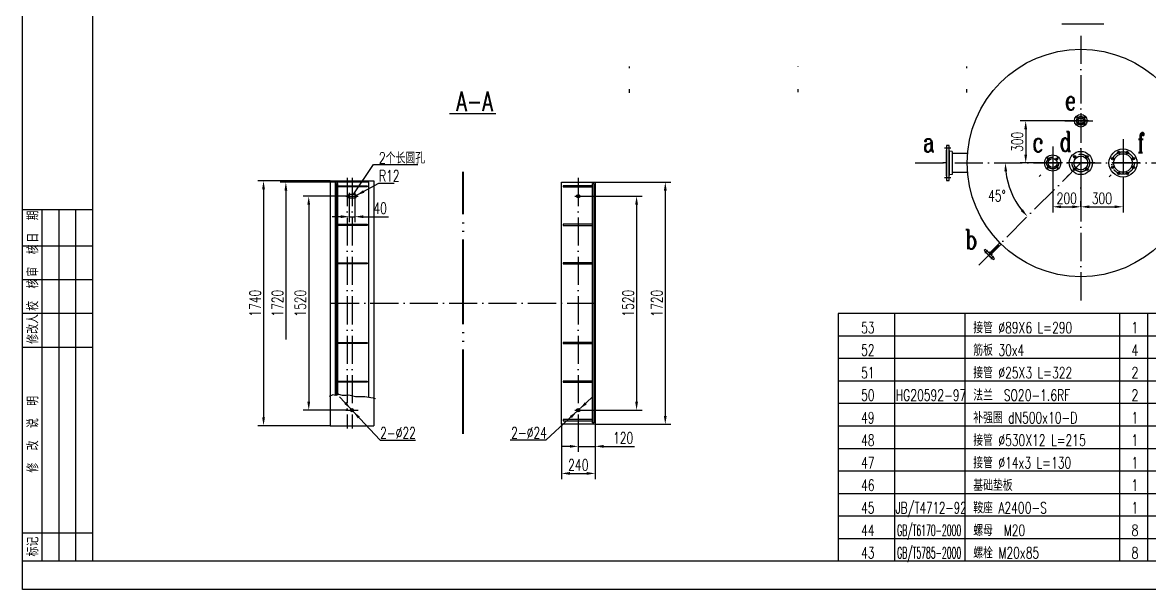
# Model space of a CAD drawing. Extents: x -2928 to 13872, y -4738 to 7142.
# Drawn here: x -2928 to 5085, y -4738 to -711 of the extents above; entities that cross this region are included whole.
import ezdxf
from ezdxf.enums import TextEntityAlignment as Align

# ---------------------------------------------------------------- set-up
doc = ezdxf.new("R2010")
doc.units = 0
doc.header["$LTSCALE"] = 20
for name, pattern in [('DASHDOT-M', [36, 30, -3, 0, -3]), ('DASHDOT-S', [14, 10, -2, 0, -2]), ('DIVIDE-M', [39, 30, -3, 0, -3, 0, -3]), ('HIDDEN-S', [3, 2, -1])]:
    doc.linetypes.add(name, pattern=pattern)
doc.layers.get('0').update_dxf_attribs({"linetype": 'CONTINUOUS'})
for name, color, linetype in [('CDR_DEFSET', 7, 'CONTINUOUS'), ('CDR_DWG1', 4, 'CONTINUOUS'), ('CDR_DWG2', 2, 'CONTINUOUS'), ('CDR_DWG3', 1, 'DASHDOT-M'), ('CDR_DWG4', 3, 'DIVIDE-M'), ('CDR_TEXT', 7, 'CONTINUOUS')]:
    doc.layers.add(name, color=color, linetype=linetype)
doc.styles.add('HZ', font='ROMANS.shx', dxfattribs={"width": 0.7, "height": 80, "bigfont": 'HZ.shx'})
doc.styles.add('ROMANC', font='romanc', dxfattribs={"bigfont": 'hz'})

# ---------------------------------------------------------------- blocks, each defined once
blk = doc.blocks.new('TUQA')
for p, q in [((-18, 0), (-18, 125)), ((-12, 0), (-12, 125)), ((-6, 0), (-6, 125)), ((0, 112), (-24.85, 112)), ((0, 100), (-24.85, 100)), ((0, 88), (-24.85, 88)), ((0, 76), (-24.85, 76)), ((0, 10), (-24.85, 10))]:
    blk.add_line(p, q)
at = {"layer": 'CDR_DWG1'}
for p, q in [((-25, 125), (0, 125)), ((0, 0), (-25, 0))]:
    blk.add_line(p, q, dxfattribs=at)
at = {"linetype": 'HIDDEN-S', "style": 'ROMANC', "width": 0.8}
for s, p in [('日  期', (-19.34, 113.2)), ('审  核', (-19.34, 101.12)), ('校  核', (-19.34, 88.98)), ('修改人', (-19.34, 77.27)), ('修  改  说  明', (-19.34, 31.5)), ('标记', (-19.34, 1.73))]:
    blk.add_text(s, height=4, rotation=90, dxfattribs=at).set_placement(p)
blk = doc.blocks.new('MLF')
blk.add_line((180, 8), (0, 8))
at = {"color": 4}
for p, q in [((0, 8), (0, 0)), ((20, 8), (20, 0)), ((45, 8), (45, 0)), ((100, 8), (100, 0)), ((110, 8), (110, 0)), ((135, 8), (135, 0)), ((145, 8), (145, 0)), ((155, 8), (155, 0))]:
    blk.add_line(p, q, dxfattribs=at)

msp = doc.modelspace()

# ---------------------------------------------------------------- linework, layer by layer
at = {"layer": 'CDR_DEFSET'}
for p, q in [((1383.9, -1022.6), (1383.9, -1034.6)), ((1383.9, -1022.6), (1383.9, -1027.1)), ((3783.9, -1022.6), (3783.9, -1034.6)), ((3783.9, -1022.6), (3783.9, -1028.6)), ((1383.9, -1184.6), (1383.9, -1208.6)), ((2583.9, -1184.6), (2583.9, -1204.6)), ((3783.9, -1184.6), (3783.9, -1208.6)), ((4511.7, -1493.1), (4501.8, -1503)), ((3638.5, -1708.2), (3616.5, -1708.2)), ((4311.7, -1793.1), (4300.4, -1804.4)), ((4511.7, -1793.1), (4497.5, -1807.2)), ((4811.7, -1793.1), (4797.5, -1807.2)), ((3940.3, -2364.4), (3930.4, -2374.3))]:
    msp.add_line(p, q, dxfattribs=at)
at = {"layer": 'CDR_DEFSET', "linetype": 'DASHDOT-S'}
for p, q in [((2583.9, -1022.6), (2583.9, -1026.1)), ((1383.9, -1185.6), (1383.9, -1209.6)), ((4596.5, -1408.2), (4594.4, -1410.4)), ((3788.5, -1708.2), (3784.5, -1708.2)), ((4396.5, -1708.2), (4394.1, -1710.7)), ((4596.5, -1708.2), (4594.1, -1710.7)), ((4896.5, -1708.2), (4893.7, -1711.1)), ((4025.2, -2279.6), (4023.1, -2281.7))]:
    msp.add_line(p, q, dxfattribs=at)
at = {"layer": 'CDR_DWG1'}
for p, q in [((3660.5, -1583.2), (3640.5, -1583.2)), ((3640.5, -1583.2), (3640.5, -1833.2)), ((3660.5, -1833.2), (3660.5, -1583.2)), ((3640.5, -1616.2), (3638.5, -1616.2)), ((3638.5, -1616.2), (3638.5, -1800.2)), ((3660.5, -1624.2), (3660.5, -1792.2)), ((3682.5, -1626.6), (3665.9, -1624.8)), ((3682.5, -1626.6), (3682.5, -1789.9)), ((3788.5, -1641.7), (3682.5, -1641.7)), ((3682.5, -1641.7), (3682.5, -1774.7)), ((-740.7, -1834.8), (-740.7, -3574.8)), ((-740.7, -1834.8), (-430.7, -1834.8)), ((-430.7, -1834.8), (-430.7, -3574.8)), ((3638.5, -1800.2), (3640.5, -1800.2)), ((3640.5, -1833.2), (3660.5, -1833.2)), ((3682.5, -1789.9), (3665.9, -1791.7)), ((3788.5, -1774.7), (3682.5, -1774.7)), ((-705.7, -1844.8), (-705.7, -3356.7)), ((-465.7, -1844.8), (-705.7, -1844.8)), ((-695.7, -1854.8), (-695.7, -3356.3)), ((-685.7, -1854.8), (-695.7, -1854.8)), ((-685.7, -3352.7), (-685.7, -1854.8)), ((-685.7, -1869.8), (-477.7, -1869.8)), ((-477.7, -1877.8), (-685.7, -1877.8)), ((-477.7, -1869.8), (-477.7, -1877.8)), ((-465.7, -3372.2), (-465.7, -1844.8)), ((903.2, -3564.8), (903.2, -1844.8)), ((903.2, -1844.8), (1143.2, -1844.8)), ((1123.2, -1869.8), (915.2, -1869.8)), ((915.2, -1869.8), (915.2, -1877.8)), ((915.2, -1877.8), (1123.2, -1877.8)), ((1123.2, -3554.8), (1123.2, -1854.8)), ((1123.2, -1854.8), (1133.2, -1854.8)), ((1133.2, -1854.8), (1133.2, -3554.8)), ((1143.2, -1844.8), (1143.2, -3564.8)), ((-565.7, -1932.8), (-605.7, -1932.8)), ((-565.7, -1932.8), (-605.7, -1932.8)), ((-605.7, -1956.8), (-565.7, -1956.8)), ((-605.7, -1956.8), (-565.7, -1956.8)), ((-685.7, -2143.8), (-477.7, -2143.8)), ((-477.7, -2151.8), (-685.7, -2151.8)), ((-477.7, -2143.8), (-477.7, -2151.8)), ((1123.2, -2143.8), (915.2, -2143.8)), ((915.2, -2143.8), (915.2, -2151.8)), ((915.2, -2151.8), (1123.2, -2151.8)), ((3918.4, -2322.7), (3909.9, -2331.2)), ((3982.1, -2386.4), (3918.4, -2322.7)), ((4020.3, -2274.6), (3950.9, -2343.9)), ((4030.2, -2284.5), (3960.8, -2353.8)), ((3909.9, -2331.2), (3973.6, -2394.8)), ((3927.3, -2348.5), (3925.8, -2349.9)), ((3925.8, -2349.9), (3954.8, -2378.9)), ((3939.6, -2343.9), (3960.8, -2365.1)), ((3945.9, -2338.9), (3941.7, -2342.2)), ((3945.9, -2338.9), (3965.9, -2358.9)), ((3950.9, -2343.9), (3960.8, -2353.8)), ((3954.8, -2378.9), (3956.2, -2377.5)), ((3965.9, -2358.9), (3962.5, -2363)), ((3973.6, -2394.8), (3982.1, -2386.4)), ((-685.7, -2417.8), (-477.7, -2417.8)), ((-477.7, -2425.8), (-685.7, -2425.8)), ((-477.7, -2417.8), (-477.7, -2425.8)), ((1123.2, -2417.8), (915.2, -2417.8)), ((915.2, -2417.8), (915.2, -2425.8)), ((915.2, -2425.8), (1123.2, -2425.8)), ((-685.7, -2983.8), (-477.7, -2983.8)), ((-477.7, -2991.8), (-685.7, -2991.8)), ((-477.7, -2983.8), (-477.7, -2991.8)), ((1123.2, -2983.8), (915.2, -2983.8)), ((915.2, -2983.8), (915.2, -2991.8)), ((915.2, -2991.8), (1123.2, -2991.8)), ((-685.7, -3257.8), (-477.7, -3257.8)), ((-477.7, -3265.8), (-685.7, -3265.8)), ((-477.7, -3257.8), (-477.7, -3265.8)), ((1123.2, -3257.8), (915.2, -3257.8)), ((915.2, -3257.8), (915.2, -3265.8)), ((915.2, -3265.8), (1123.2, -3265.8)), ((-740.7, -3574.8), (-430.7, -3574.8)), ((1143.2, -3564.8), (903.2, -3564.8)), ((1123.2, -3531.8), (915.2, -3531.8)), ((915.2, -3531.8), (915.2, -3539.8)), ((915.2, -3539.8), (1123.2, -3539.8)), ((1133.2, -3554.8), (1123.2, -3554.8))]:
    msp.add_line(p, q, dxfattribs=at)
for centre, radius in [((4596.5, -1708.2), 808), ((4596.5, -1408.2), 45), ((4575.3, -1387), 7), ((4575.3, -1429.5), 7), ((4596.5, -1408.2), 20.5), ((4617.7, -1387), 7), ((4617.7, -1429.5), 7), ((4396.5, -1708.2), 57.5), ((4366.5, -1678.2), 7), ((4396.5, -1708.2), 32.5), ((4426.6, -1678.2), 7), ((4596.5, -1708.2), 82.5), ((4552.3, -1664), 9), ((4596.5, -1708.2), 49.5), ((4640.7, -1664), 9), ((4896.5, -1708.2), 100), ((4822.6, -1677.6), 9), ((4896.5, -1708.2), 66), ((4865.9, -1634.3), 9), ((4927.1, -1634.3), 9), ((4970.4, -1677.6), 9), ((4366.5, -1738.3), 7), ((4426.6, -1738.3), 7), ((4552.3, -1752.4), 9), ((4640.7, -1752.4), 9), ((4822.6, -1738.9), 9), ((4970.4, -1738.9), 9), ((4865.9, -1782.2), 9), ((4927.1, -1782.2), 9), ((1023.2, -1944.8), 12), ((-585.7, -3464.8), 11), ((1023.2, -3464.8), 12)]:
    msp.add_circle(centre, radius, dxfattribs=at)
for centre, radius, start, end in [((3666.5, -1618.8), 6, 180, 264), ((3666.5, -1797.6), 6, 96, 180), ((-605.7, -1944.8), 12, 90, 270), ((-565.7, -1944.8), 12, 270, 90), ((3939.8, -2339.9), 3, 225, 309), ((3964.9, -2364.9), 3, 141, 225)]:
    msp.add_arc(centre, radius, start, end, dxfattribs=at)
at = {"layer": 'CDR_DWG2'}
for p, q in [((4461.9, -719.6), (4760.8, -719.6)), ((108, -1357.8), (436.3, -1357.8))]:
    msp.add_line(p, q, dxfattribs=at)
at = {"layer": 'CDR_DWG3', "linetype": 'DASHDOT-S'}
for p, q in [((4596.5, -804.4), (4596.5, -2684.9)), ((4596.5, -1354.2), (4596.5, -1462.2)), ((4482.8, -1408.2), (4715, -1408.2)), ((4650.5, -1408.2), (4542.5, -1408.2)), ((4581.3, -1393), (4569.4, -1381.1)), ((4581.3, -1423.5), (4569.4, -1435.4)), ((4611.8, -1393), (4623.7, -1381.1)), ((4611.8, -1423.5), (4623.7, -1435.4)), ((4396.5, -1590.2), (4396.5, -1818.2)), ((4896.5, -1540), (4896.5, -1853.8)), ((4896.5, -1588.2), (4896.5, -1828.2)), ((3671.5, -1603.2), (3627.5, -1603.2)), ((4372.4, -1684.1), (4360.5, -1672.2)), ((4396.5, -1639.2), (4396.5, -1777.2)), ((4420.6, -1684.1), (4432.5, -1672.2)), ((4560, -1671.7), (4544.7, -1656.4)), ((4596.5, -1609.2), (4596.5, -1807.2)), ((4633.1, -1671.7), (4648.4, -1656.4)), ((4832.6, -1681.8), (4812.6, -1673.5)), ((4870.1, -1644.3), (4861.8, -1624.4)), ((4923, -1644.3), (4931.3, -1624.4)), ((4960.5, -1681.8), (4980.4, -1673.5)), ((3419.6, -1708.2), (5813.4, -1708.2)), ((3871.3, -2433.5), (4596.5, -1708.2)), ((4465.5, -1708.2), (4327.5, -1708.2)), ((4372.4, -1732.4), (4360.5, -1744.2)), ((4420.6, -1732.4), (4432.5, -1744.2)), ((4695.5, -1708.2), (4497.5, -1708.2)), ((4560, -1744.8), (4544.7, -1760.1)), ((4633.1, -1744.8), (4648.4, -1760.1)), ((5016.5, -1708.2), (4776.5, -1708.2)), ((4832.6, -1734.7), (4812.6, -1743)), ((4960.5, -1734.7), (4980.4, -1743)), ((-620.7, -1814.8), (-620.7, -3594.8)), ((-585.7, -1814.8), (-585.7, -3594.8)), ((1023.2, -1814.8), (1023.2, -3594.8)), ((3671.5, -1813.2), (3627.5, -1813.2)), ((4870.1, -1772.2), (4861.8, -1792.1)), ((4923, -1772.2), (4931.3, -1792.1)), ((-605.7, -1920.8), (-605.7, -1968.8)), ((-565.7, -1920.8), (-565.7, -1968.8)), ((-629.7, -1944.8), (-541.7, -1944.8)), ((-629.7, -1944.8), (-541.7, -1944.8)), ((999.2, -1944.8), (1047.2, -1944.8)), ((3934, -2328.4), (3914.2, -2348.2)), ((3976.4, -2370.8), (3956.6, -2390.6)), ((-735.7, -2704.8), (1173.2, -2704.8)), ((-629.7, -3464.8), (-541.7, -3464.8)), ((999.2, -3464.8), (1047.2, -3464.8))]:
    msp.add_line(p, q, dxfattribs=at)
for centre, radius in [((4596.5, -1408.2), 30), ((4396.5, -1708.2), 42.5), ((4596.5, -1708.2), 62.5), ((4896.5, -1708.2), 80)]:
    msp.add_circle(centre, radius, dxfattribs=at)
at = {"layer": 'CDR_DWG4', "linetype": 'DIVIDE-M'}
for p, q in [((201.8, -3633.2), (201.8, -1771.3)), ((206.8, -3633.2), (206.8, -1771.3))]:
    msp.add_line(p, q, dxfattribs=at)
at = {"layer": 'CDR_TEXT', "color": 4}
for p, q in [((-2428.4, -4538.2), (-2428.4, 6941.8)), ((13671.6, -4538.2), (-2428.4, -4538.2))]:
    msp.add_line(p, q, dxfattribs=at)
at = {"layer": 'CDR_TEXT'}
for p, q in [((4551.5, -1408.2), (4164.6, -1408.2)), ((4204.6, -1468.2), (4204.6, -1648.2)), ((-577.2, -1934.1), (-433.9, -1718.5)), ((-433.9, -1718.5), (-118.1, -1718.5)), ((4339, -1708.2), (4164.6, -1708.2)), ((-740.7, -1834.8), (-1254.8, -1834.8)), ((4396.5, -1765.7), (4396.5, -2059.5)), ((4596.5, -1790.7), (4596.5, -2059.5)), ((4896.5, -1808.2), (4896.5, -2059.5)), ((-1214.8, -1894.8), (-1214.8, -3514.8)), ((-705.7, -1844.8), (-1095.9, -1844.8)), ((-1055.9, -1904.8), (-1055.9, -2962.8)), ((-565.7, -1944.8), (-394.1, -1851.9)), ((-394.1, -1851.9), (-286.1, -1851.9)), ((1143.2, -1844.8), (1681.9, -1844.8)), ((1641.9, -1904.8), (1641.9, -3504.8)), ((-620.7, -1944.8), (-933.4, -1944.8)), ((-605.7, -1956.8), (-605.7, -2129.7)), ((-565.7, -1956.8), (-565.7, -2129.7)), ((1035.2, -1944.8), (1477.7, -1944.8)), ((4596.5, -2019.5), (4596.5, -1979.5)), ((-893.4, -2004.8), (-893.4, -3404.8)), ((1437.7, -2004.8), (1437.7, -3404.8)), ((4456.5, -2019.5), (4536.5, -2019.5)), ((4656.5, -2019.5), (4836.5, -2019.5)), ((-665.7, -2089.7), (-725.7, -2089.7)), ((-605.7, -2089.7), (-565.7, -2089.7)), ((-505.7, -2089.7), (-326.3, -2089.7)), ((-746.4, -3365.2), (-725.2, -3354.6)), ((-723.5, -3354.3), (-699.8, -3357.5)), ((-698.3, -3357.3), (-683.9, -3352)), ((-682.1, -3351.9), (-656.8, -3358.4)), ((-656.8, -3358.4), (-627.2, -3358.4)), ((-627.2, -3358.4), (-607.8, -3356.7)), ((-607.8, -3356.7), (-559.9, -3367.6)), ((-675.2, -3369.2), (-385.9, -3678.2)), ((-559.3, -3367.7), (-493.9, -3367.7)), ((-493.5, -3367.8), (-451.5, -3374.5)), ((-451.5, -3374.5), (-436.3, -3377)), ((-436.3, -3377), (-427.8, -3379.5)), ((-427.8, -3379.5), (-417.7, -3381.2)), ((1120.5, -3375.6), (791.9, -3677.1)), ((-620.7, -3464.8), (-933.4, -3464.8)), ((1035.2, -3464.8), (1477.7, -3464.8)), ((-740.7, -3574.8), (-1254.8, -3574.8)), ((903.2, -3564.8), (903.2, -3953.8)), ((1023.2, -3564.8), (1023.2, -3761.6)), ((1143.2, -3564.8), (1143.2, -3761.6)), ((1143.2, -3564.8), (1143.2, -3953.8)), ((1143.2, -3564.8), (1681.9, -3564.8)), ((-385.9, -3678.2), (-133.9, -3678.2)), ((791.9, -3677.1), (539.9, -3677.1)), ((963.2, -3721.6), (903.2, -3721.6)), ((1023.2, -3721.6), (1143.2, -3721.6)), ((1203.2, -3721.6), (1422.2, -3721.6)), ((963.2, -3913.8), (1083.2, -3913.8))]:
    msp.add_line(p, q, dxfattribs=at)
msp.add_lwpolyline([(-2928.4, -4738.2), (-2928.4, 7141.8), (13871.6, 7141.8), (13871.6, -4738.2)], close=True, dxfattribs=at)
for centre, radius, start, end in [((4596.5, -1708.2), 537, 186.40551, 218.59449), ((-723.9, -3357.3), 3, 82.41069, 116.54883), ((-699.4, -3354.5), 3, 262.41069, 290.21173), ((-682.8, -3354.8), 3, 75.53951, 110.21173), ((-559.3, -3364.7), 3, 257.16111, 270), ((-493.9, -3370.7), 3, 80.91607, 90)]:
    msp.add_arc(centre, radius, start, end, dxfattribs=at)
for points in [[(4194.6, -1468.2), (4214.6, -1468.2), (4204.6, -1408.2)], [(4194.6, -1648.2), (4214.6, -1648.2), (4204.6, -1708.2)], [(4052.9, -1768.7), (4072.9, -1767.6), (4059.6, -1708.2)], [(-1224.8, -1894.8), (-1204.8, -1894.8), (-1214.8, -1834.8)], [(-1065.9, -1904.8), (-1045.9, -1904.8), (-1055.9, -1844.8)], [(-507.1, -1901.8), (-497.6, -1919.3), (-555.1, -1939.1)], [(1631.9, -1904.8), (1651.9, -1904.8), (1641.9, -1844.8)], [(-903.4, -2004.8), (-883.4, -2004.8), (-893.4, -1944.8)], [(1427.7, -2004.8), (1447.7, -2004.8), (1437.7, -1944.8)], [(-665.7, -2079.7), (-665.7, -2099.7), (-605.7, -2089.7)], [(-505.7, -2079.7), (-505.7, -2099.7), (-565.7, -2089.7)], [(4184.3, -2036.5), (4169.4, -2049.9), (4216.8, -2087.9)], [(4456.5, -2009.5), (4456.5, -2029.5), (4396.5, -2019.5)], [(4536.5, -2009.5), (4536.5, -2029.5), (4596.5, -2019.5)], [(4656.5, -2009.5), (4656.5, -2029.5), (4596.5, -2019.5)], [(4836.5, -2009.5), (4836.5, -2029.5), (4896.5, -2019.5)], [(-903.4, -3404.8), (-883.4, -3404.8), (-893.4, -3464.8)], [(-626.9, -3406.2), (-641.5, -3419.8), (-593.2, -3456.8)], [(1083, -3423.5), (1069.5, -3408.8), (1032.1, -3456.7)], [(1427.7, -3404.8), (1447.7, -3404.8), (1437.7, -3464.8)], [(-1224.8, -3514.8), (-1204.8, -3514.8), (-1214.8, -3574.8)], [(-529.9, -3509.8), (-544.4, -3523.5), (-578.2, -3472.9)], [(976.9, -3520.9), (963.4, -3506.1), (1014.4, -3472.9)], [(1631.9, -3504.8), (1651.9, -3504.8), (1641.9, -3564.8)], [(963.2, -3711.6), (963.2, -3731.6), (1023.2, -3721.6)], [(1203.2, -3711.6), (1203.2, -3731.6), (1143.2, -3721.6)], [(963.2, -3903.8), (963.2, -3923.8), (903.2, -3913.8)], [(1083.2, -3903.8), (1083.2, -3923.8), (1143.2, -3913.8)]]:
    msp.add_solid(points, dxfattribs=at)

# ---------------------------------------------------------------- block references
at = {"xscale": 20, "yscale": 20, "zscale": 20}
for p in [(2871.6, -2938.2), (2871.6, -3098.2), (2871.6, -3258.2), (2871.6, -3418.2), (2871.6, -3578.2), (2871.6, -3738.2), (2871.6, -3898.2), (2871.6, -4058.2), (2871.6, -4218.2), (2871.6, -4378.2), (2871.6, -4538.2)]:
    msp.add_blockref('MLF', p, dxfattribs=at)
at = {"layer": 'CDR_TEXT', "xscale": 20, "yscale": 20, "zscale": 20}
msp.add_blockref('TUQA', (-2428.4, -4538.2), dxfattribs=at)

# ---------------------------------------------------------------- texts
at = {"layer": 'CDR_DWG2', "style": 'HZ', "width": 0.7}
msp.add_text('A-A', height=140, dxfattribs=at).set_placement((154.6, -1339.5))
at = {"layer": 'CDR_TEXT'}
for s, height, style, width, p in [('e', 140, 'ROMANC', 0.7, (4483.1, -1331.6)), ('d', 140, 'ROMANC', 0.7, (4444.4, -1625.3)), ('f', 140, 'ROMANC', 0.7, (4997.4, -1633)), ('a', 140, 'ROMANC', 0.7, (3473.7, -1629.2)), ('c', 140, 'ROMANC', 0.7, (4251, -1629.2)), ('2个长圆孔', 80, 'HZ', 0.7, (-394.1, -1712.7)), ('R12', 80, 'HZ', 0.7, (-394.1, -1839.9)), ('b', 140, 'ROMANC', 0.7, (3771.5, -2320.9)), ('接管 %%C89X6 L=290      ', 80, 'HZ', 0.7, (3831.6, -2918.2)), ('筋板 30x4               ', 80, 'HZ', 0.7, (3831.6, -3078.2)), ('接管 %%C25X3 L=322      ', 80, 'HZ', 0.7, (3831.6, -3238.2)), ('法兰  SO20-1.6RF        ', 80, 'HZ', 0.7, (3831.6, -3398.2)), ('补强圈 dN500x10-D       ', 80, 'HZ', 0.7, (3831.6, -3558.2)), ('2-%%C22', 80, 'HZ', 0.7, (-385.9, -3666.2)), ('2-%%C24', 80, 'HZ', 0.7, (546.1, -3665.1)), ('接管 %%C530X12 L=215    ', 80, 'HZ', 0.7, (3831.6, -3718.2)), ('接管 %%c14x3 L=130      ', 80, 'HZ', 0.7, (3831.6, -3878.2)), ('基础垫板                ', 80, 'HZ', 0.7, (3831.6, -4038.2)), ('鞍座 A2400-S            ', 80, 'HZ', 0.7, (3831.6, -4198.2)), ('GB/T6170-2000', 80, 'HZ', 0.5, (3290.1, -4358.2)), ('螺母  M20               ', 80, 'HZ', 0.7, (3831.6, -4358.2)), ('GB/T5785-2000', 80, 'HZ', 0.5, (3290.1, -4518.2)), ('螺栓 M20x85             ', 80, 'HZ', 0.7, (3831.6, -4518.2))]:
    msp.add_text(s, height=height, dxfattribs=dict(at, style=style, width=width)).set_placement(p)
at = {"layer": 'CDR_TEXT', "style": 'HZ'}
for s, width, p in [('53', 0.7, (3081.6, -2918.2)), ('1', 0.7, (4981.6, -2918.2)), ('52', 0.7, (3081.6, -3078.2)), ('4', 0.7, (4981.6, -3078.2)), ('51', 0.7, (3081.6, -3238.2)), ('2', 0.7, (4981.6, -3238.2)), ('50', 0.7, (3081.6, -3398.2)), ('HG20592-97', 0.7, (3531.6, -3398.2)), ('2', 0.7, (4981.6, -3398.2)), ('49', 0.7, (3081.6, -3558.2)), ('1', 0.7, (4981.6, -3558.2)), ('48', 0.7, (3081.6, -3718.2)), ('1', 0.7, (4981.6, -3718.2)), ('47', 0.7, (3081.6, -3878.2)), ('1', 0.7, (4981.6, -3878.2)), ('46', 0.7, (3081.6, -4038.2)), ('1', 0.7, (4981.6, -4038.2)), ('45', 0.7, (3081.6, -4198.2)), ('JB/T4712-92', 0.666667, (3531.6, -4198.2)), ('1', 0.7, (4981.6, -4198.2)), ('44', 0.7, (3081.6, -4358.2)), ('8', 0.7, (4981.6, -4358.2)), ('43', 0.7, (3081.6, -4518.2)), ('8', 0.7, (4981.6, -4518.2))]:
    msp.add_text(s, height=80, dxfattribs=dict(at, width=width)).set_placement(p, align=Align.CENTER)
at = {"layer": 'CDR_TEXT', "char_height": 80, "attachment_point": 5, "rotation": 90, "style": 'HZ'}
for s, insert in [('\\A1;300', (4144.6, -1558.2)), ('\\A1;1740', (-1274.8, -2704.8)), ('\\A1;1720', (-1115.9, -2704.8)), ('\\A1;1520', (-953.4, -2704.8)), ('\\A1;1520', (1377.7, -2704.8)), ('\\A1;1720', (1581.9, -2704.8))]:
    msp.add_mtext(s, dxfattribs=dict(at, insert=insert))
at = {"layer": 'CDR_TEXT', "char_height": 80, "attachment_point": 5, "style": 'HZ'}
for s, insert in [('\\A1;45°', (3999.9, -1941.2)), ('\\A1;200', (4496.5, -1959.5)), ('\\A1;300', (4746.5, -1959.5)), ('\\A1;40', (-386, -2029.7)), ('\\A1;120', (1342.7, -3661.6)), ('\\A1;240', (1023.2, -3853.8))]:
    msp.add_mtext(s, dxfattribs=dict(at, insert=insert))

doc.saveas('drawing.dxf')
